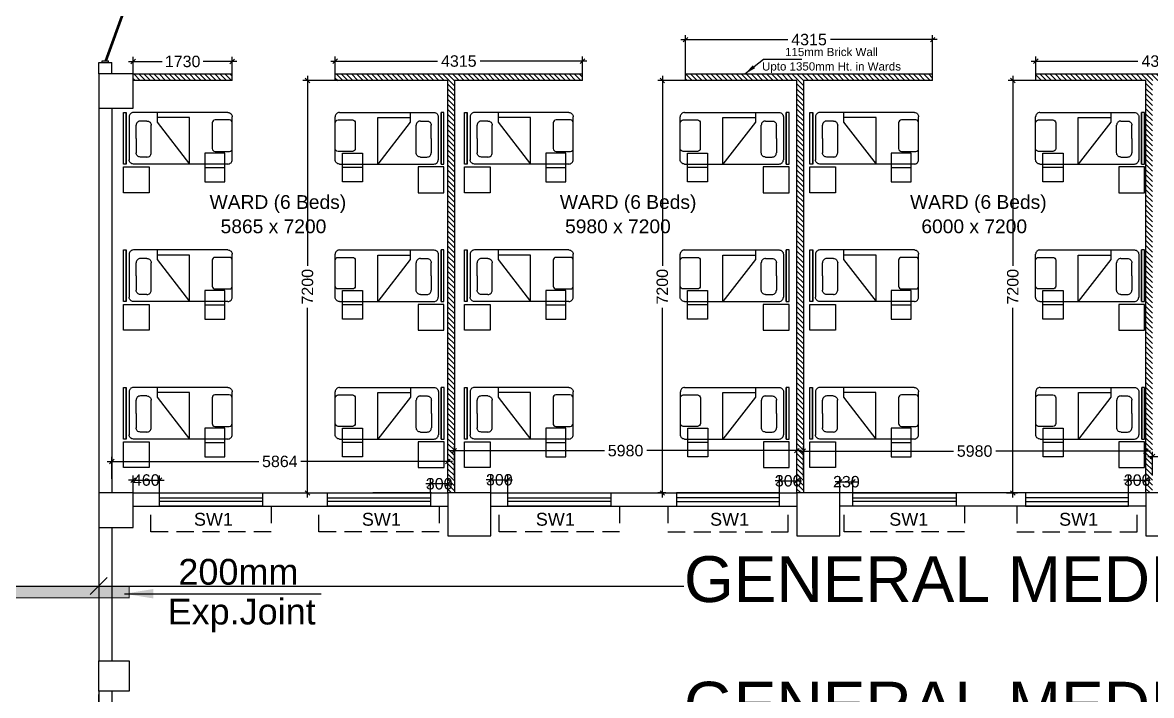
# Model space of a CAD drawing. Extents: x 7620542 to 7843793, y -6476226 to -6093835.
# Drawn here: x 7719049 to 7738759, y -6416719 to -6404973 of the extents above; entities that cross this region are included whole.
import ezdxf
from ezdxf.enums import TextEntityAlignment as Align

# ---------------------------------------------------------------- set-up
doc = ezdxf.new("R2010")
doc.units = 0
doc.header["$LTSCALE"] = 600
doc.header["$MEASUREMENT"] = 0
doc.header["$PDMODE"] = 35
doc.linetypes.add('DASHED', pattern=[0.75, 0.5, -0.25])
doc.linetypes.add('HIDDEN', pattern=[0.375, 0.25, -0.125])
doc.layers.get('0').update_dxf_attribs({"linetype": 'CONTINUOUS'})
doc.layers.get('Defpoints').update_dxf_attribs({"linetype": 'CONTINUOUS'})
for name, color, linetype in [('Beds', 33, 'CONTINUOUS'), ('chajja', 7, 'CONTINUOUS'), ('DIM-TEXT', 8, 'CONTINUOUS'), ('Exp.Joint', 104, 'CONTINUOUS'), ('Fire Door', 10, 'CONTINUOUS'), ('joinery', 7, 'CONTINUOUS'), ('LA-column', 3, 'CONTINUOUS'), ('PARTI', 21, 'CONTINUOUS'), ('Room Dim', 1, 'CONTINUOUS'), ('TEXT', 6, 'CONTINUOUS'), ('Walls', 7, 'CONTINUOUS'), ('Ward Hatch', 170, 'CONTINUOUS'), ('WIN', 151, 'CONTINUOUS'), ('Working Dim', 5, 'CONTINUOUS')]:
    doc.layers.add(name, color=color, linetype=linetype)
doc.styles.add('ari', font='arial.ttf')
doc.styles.add('ARIAL', font='arial.ttf')
doc.styles.add('ROMANS', font='romans.shx')
doc.styles.add('RT', font='romant.shx')
doc.dimstyles.new('int. dim', dxfattribs={"dimtxt": 450, "dimasz": 80, "dimexe": 80, "dimexo": 0, "dimgap": 70, "dimtad": 0, "dimdec": 0, "dimzin": 12, "dimdsep": 46, "dimtxsty": 'ari', "dimblk": 'OBLIQUE', "dimcen": 2, "dimdle": 80, "dimclrd": 256, "dimclre": 256, "dimclrt": 6, "dimadec": 0, "dimazin": 0, "dimtfac": 1, "dimtdec": 0, "dimtix": 1, "dimtmove": 2, "dimatfit": 3, "dimfxl": 1, "dimtolj": 1, "dimtzin": 0, "dimlwd": -1, "dimlwe": -1, "dimarcsym": 0})
doc.dimstyles.new('LA-Footing-dim', dxfattribs={"dimtxt": 300, "dimasz": 5, "dimexe": 25, "dimexo": 25, "dimgap": 5, "dimtad": 1, "dimdec": 0, "dimzin": 0, "dimdsep": 46, "dimtxsty": 'ROMANS', "dimblk": 'DOT', "dimcen": 0.09, "dimdle": 50, "dimclrd": 5, "dimclre": 5, "dimclrt": 6, "dimadec": 0, "dimazin": 0, "dimtfac": 1, "dimtdec": 0, "dimtix": 1, "dimtofl": 0, "dimtmove": 0, "dimatfit": 3, "dimfxl": 1, "dimtolj": 1, "dimtzin": 0, "dimarcsym": 0})
doc.dimstyles.new('TEXT', dxfattribs={"dimscale": 0, "dimtxt": 600, "dimasz": 300, "dimexe": 300, "dimexo": 30, "dimgap": 50, "dimtad": 0, "dimdec": 0, "dimzin": 0, "dimdsep": 46, "dimtxsty": 'RT', "dimblk": 'OBLIQUE', "dimcen": 0.09, "dimdle": 300, "dimclrd": 256, "dimclre": 256, "dimclrt": 170, "dimadec": 0, "dimazin": 0, "dimtfac": 1, "dimtdec": 0, "dimtofl": 0, "dimtmove": 2, "dimatfit": 3, "dimfxl": 1, "dimfrac": 2, "dimtolj": 1, "dimtzin": 0, "dimlwd": -1, "dimlwe": -1, "dimarcsym": 0})

# ---------------------------------------------------------------- blocks, each defined once
blk = doc.blocks.new('A$C15456D16')
at = {"layer": 'Fire Door'}
for p, q in [((969, -4), (56, 329)), ((969, -4), (56, 329)), ((969, -4), (56, 329)), ((979, 23), (65, 355)), ((979, 23), (65, 355)), ((979, 23), (65, 355)), ((248, 289), (238, 262)), ((248, 289), (238, 262)), ((248, 289), (238, 262)), ((791, 76), (243, 276)), ((791, 76), (243, 276)), ((791, 76), (243, 276)), ((-1000, 56), (-972, 56)), ((-1000, -56), (-1000, 56)), ((-1000, 56), (-972, 56)), ((-1000, -56), (-1000, 56)), ((-1000, 56), (-972, 56)), ((-1000, -56), (-1000, 56)), ((-979, -23), (-969, 4)), ((-979, -23), (-969, 4)), ((-979, -23), (-969, 4)), ((-972, -56), (-972, 56)), ((-972, -56), (-972, 56)), ((-972, -56), (-972, 56)), ((-969, 4), (-56, -329)), ((-969, 4), (-56, -329)), ((-969, 4), (-56, -329)), ((796, 89), (786, 63)), ((796, 89), (786, 63)), ((796, 89), (786, 63)), ((979, 23), (969, -4)), ((979, 23), (969, -4)), ((979, 23), (969, -4)), ((1000, 56), (972, 56)), ((972, -56), (972, 56)), ((1000, 56), (972, 56)), ((972, -56), (972, 56)), ((1000, 56), (972, 56)), ((972, -56), (972, 56)), ((1000, -56), (1000, 56)), ((1000, -56), (1000, 56)), ((1000, -56), (1000, 56)), ((-1000, -56), (-972, -56)), ((-1000, -56), (-972, -56)), ((-1000, -56), (-972, -56)), ((-979, -23), (-65, -355)), ((-979, -23), (-65, -355)), ((-979, -23), (-65, -355)), ((-796, -89), (-786, -63)), ((-796, -89), (-786, -63)), ((-796, -89), (-786, -63)), ((-791, -76), (-243, -276)), ((-791, -76), (-243, -276)), ((-791, -76), (-243, -276)), ((1000, -56), (972, -56)), ((1000, -56), (972, -56)), ((1000, -56), (972, -56)), ((-238, -262), (-248, -289)), ((-238, -262), (-248, -289)), ((-238, -262), (-248, -289))]:
    blk.add_line(p, q, dxfattribs=at)
at = {"layer": 'Fire Door', "extrusion": (0, 0, -1)}
for centre, major_axis, start_param, end_param in [((-1000, 0), (-1000, 0), 2.617886, 3.665084), ((-1000, 0), (-1000, 0), 2.617886, 3.665084), ((-1000, 0), (-1000, 0), 2.617886, 3.665084), ((1000, 0), (1000, 0), 2.618102, 3.665299), ((1000, 0), (1000, 0), 2.618102, 3.665299), ((1000, 0), (1000, 0), 2.618102, 3.665299)]:
    blk.add_ellipse(centre, major_axis=major_axis, ratio=1, start_param=start_param, end_param=end_param, dxfattribs=at)
blk = doc.blocks.new('A$C1D410D94')
at = {"layer": 'Beds', "color": 8, "linetype": 'Continuous', "ltscale": 5}
for p, q in [((-1254, -462), (-1254, 438)), ((-1254, 438), (-1204, 438)), ((-1204, -462), (-1204, 438)), ((-1204, 438), (-1204, 438)), ((-1204, 438), (-1204, -462)), ((-1141, 404), (-1148, 392)), ((-1132, 416), (-1141, 404)), ((-1121, 425), (-1132, 416)), ((-1108, 432), (-1121, 425)), ((-1094, 436), (-1108, 432)), ((-1079, 438), (-1094, 436)), ((571, 438), (-1079, 438)), ((-666, 438), (-666, 269)), ((571, 438), (586, 436)), ((586, 436), (600, 432)), ((600, 432), (612, 425)), ((612, 425), (624, 416)), ((624, 416), (633, 404)), ((633, 404), (640, 392)), ((-1153, 377), (-1154, 363)), ((-1154, 363), (-1154, -387)), ((-1148, 392), (-1153, 377)), ((-1031, 229), (-1032, 214)), ((-1032, -15), (-1032, 214)), ((-1027, 243), (-1031, 229)), ((-1020, 256), (-1027, 243)), ((-1010, 267), (-1020, 256)), ((-999, 277), (-1010, 267)), ((-986, 284), (-999, 277)), ((-972, 288), (-986, 284)), ((-957, 289), (-972, 288)), ((-843, 289), (-957, 289)), ((-843, 289), (-829, 288)), ((-829, 288), (-814, 284)), ((-814, 284), (-802, 277)), ((-802, 277), (-790, 267)), ((-790, 267), (-781, 256)), ((-781, 256), (-774, 243)), ((-774, 243), (-770, 229)), ((-770, 229), (-768, 214)), ((-768, -265), (-768, 214)), ((-98, 350), (-666, 350)), ((-666, 269), (-98, -462)), ((-98, -462), (-98, 350)), ((640, 392), (645, 377)), ((645, 377), (646, 363)), ((646, -387), (646, 363)), ((-1032, -15), (-1032, -265)), ((-1153, -402), (-1154, -387)), ((-1031, -280), (-1032, -265)), ((-1027, -294), (-1031, -280)), ((-1020, -307), (-1027, -294)), ((-1010, -318), (-1020, -307)), ((-999, -328), (-1010, -318)), ((-986, -335), (-999, -328)), ((-972, -339), (-986, -335)), ((-957, -340), (-972, -339)), ((-843, -340), (-957, -340)), ((-843, -340), (-829, -339)), ((-829, -339), (-814, -335)), ((-814, -335), (-802, -328)), ((-802, -328), (-790, -318)), ((-790, -318), (-781, -307)), ((-781, -307), (-774, -294)), ((-774, -294), (-770, -280)), ((-770, -280), (-768, -265)), ((645, -402), (646, -387)), ((-1204, -462), (-1254, -462)), ((-1148, -416), (-1153, -402)), ((-1141, -429), (-1148, -416)), ((-1132, -440), (-1141, -429)), ((-1121, -449), (-1132, -440)), ((-1108, -457), (-1121, -449)), ((-1094, -461), (-1108, -457)), ((-1079, -462), (-1094, -461)), ((571, -462), (-1079, -462)), ((571, -462), (586, -461)), ((586, -461), (600, -456)), ((600, -456), (612, -449)), ((612, -449), (624, -440)), ((624, -440), (633, -429)), ((633, -429), (640, -416)), ((640, -416), (645, -402))]:
    blk.add_line(p, q, dxfattribs=at)
at = {"layer": 'Beds', "color": 8, "linetype": 'HIDDEN', "ltscale": 100}
blk.add_line((168, -521), (518, -521), dxfattribs=at)
at = {"layer": 'Beds', "color": 8}
blk.add_lwpolyline([(646, -192), (646, 258, 0.414214), (596, 308), (346, 308, 0.414214), (296, 258), (296, -192, 0.414214), (346, -242), (596, -242, 0.414214)], format="xyb", close=True, dxfattribs=at)
at = {"layer": 'Beds', "color": 8, "linetype": 'HIDDEN', "ltscale": 100}
blk.add_lwpolyline([(518, -771), (518, -271), (168, -271), (168, -771)], close=True, dxfattribs=at)
at = {"layer": 'Beds', "color": 8, "linetype": 'Continuous', "ltscale": 5}
blk.add_lwpolyline([(-804, -512), (-804, -962), (-1254, -962), (-1254, -512)], close=True, dxfattribs=at)
blk = doc.blocks.new('_Oblique')
at = {"color": 0, "linetype": 'ByBlock', "lineweight": -2}
blk.add_line((-0.5, -0.5), (0.5, 0.5), dxfattribs=at)
blk = doc.blocks.new('*D259')
at = {"layer": 'Defpoints', "color": 0, "transparency": 16777216}
for p in [(7720979, -6405653), (7720979, -6405870, 11), (7722709, -6405870, 2)]:
    blk.add_point(p, dxfattribs=at)
at = {"layer": 'Working Dim', "transparency": 16777216}
for p, q in [((7720899, -6405653), (7721485, -6405653)), ((7720979, -6405870), (7720979, -6405573)), ((7722789, -6405653), (7722203, -6405653)), ((7722709, -6405870), (7722709, -6405573))]:
    blk.add_line(p, q, dxfattribs=at)
at = {"layer": 'Working Dim', "transparency": 16777216, "xscale": 80, "yscale": 80, "zscale": 80, "rotation": 180}
blk.add_blockref('_Oblique', (7720979, -6405653), dxfattribs=at)
at = {"layer": 'Working Dim', "transparency": 16777216, "xscale": 80, "yscale": 80, "zscale": 80}
blk.add_blockref('_Oblique', (7722709, -6405653), dxfattribs=at)
at = {"layer": 'Working Dim', "color": 6, "transparency": 16777216, "insert": (7721844, -6405653), "char_height": 200, "attachment_point": 5, "style": 'ari'}
blk.add_mtext('\\A1;1730', dxfattribs=at)
blk = doc.blocks.new('*D260')
at = {"layer": 'Defpoints', "color": 0, "transparency": 16777216}
for p in [(7728824, -6405646), (7724509, -6405870, 2), (7728824, -6405870, 2)]:
    blk.add_point(p, dxfattribs=at)
at = {"layer": 'Working Dim', "transparency": 16777216}
for p, q in [((7724429, -6405646), (7726293, -6405646)), ((7724509, -6405870), (7724509, -6405566)), ((7728904, -6405646), (7727040, -6405646)), ((7728824, -6405870), (7728824, -6405566))]:
    blk.add_line(p, q, dxfattribs=at)
at = {"layer": 'Working Dim', "transparency": 16777216, "xscale": 80, "yscale": 80, "zscale": 80, "rotation": 180}
blk.add_blockref('_Oblique', (7724509, -6405646), dxfattribs=at)
at = {"layer": 'Working Dim', "transparency": 16777216, "xscale": 80, "yscale": 80, "zscale": 80}
blk.add_blockref('_Oblique', (7728824, -6405646), dxfattribs=at)
at = {"layer": 'Working Dim', "color": 6, "transparency": 16777216, "insert": (7726666, -6405646), "char_height": 200, "attachment_point": 5, "style": 'ari'}
blk.add_mtext('\\A1;4315', dxfattribs=at)
blk = doc.blocks.new('*D261')
at = {"layer": 'Defpoints', "color": 0, "transparency": 16777216}
for p in [(7734939, -6405271), (7730624, -6405870, 2), (7734939, -6405870, 2)]:
    blk.add_point(p, dxfattribs=at)
at = {"layer": 'Working Dim', "transparency": 16777216}
for p, q in [((7730624, -6405870), (7730624, -6405191)), ((7734939, -6405870), (7734939, -6405191)), ((7730544, -6405271), (7732408, -6405271)), ((7735019, -6405271), (7733155, -6405271))]:
    blk.add_line(p, q, dxfattribs=at)
at = {"layer": 'Working Dim', "transparency": 16777216, "xscale": 80, "yscale": 80, "zscale": 80, "rotation": 180}
blk.add_blockref('_Oblique', (7730624, -6405271), dxfattribs=at)
at = {"layer": 'Working Dim', "transparency": 16777216, "xscale": 80, "yscale": 80, "zscale": 80}
blk.add_blockref('_Oblique', (7734939, -6405271), dxfattribs=at)
at = {"layer": 'Working Dim', "color": 6, "transparency": 16777216, "insert": (7732781, -6405271), "char_height": 200, "attachment_point": 5, "style": 'ari'}
blk.add_mtext('\\A1;4315', dxfattribs=at)
blk = doc.blocks.new('*D262')
at = {"layer": 'Defpoints', "color": 0, "transparency": 16777216}
for p in [(7741054, -6405647), (7736739, -6405870, 2), (7741054, -6405870, 2)]:
    blk.add_point(p, dxfattribs=at)
at = {"layer": 'Working Dim', "transparency": 16777216}
for p, q in [((7736659, -6405647), (7738523, -6405647)), ((7736739, -6405870), (7736739, -6405567)), ((7741134, -6405647), (7739270, -6405647)), ((7741054, -6405870), (7741054, -6405567))]:
    blk.add_line(p, q, dxfattribs=at)
at = {"layer": 'Working Dim', "transparency": 16777216, "xscale": 80, "yscale": 80, "zscale": 80, "rotation": 180}
blk.add_blockref('_Oblique', (7736739, -6405647), dxfattribs=at)
at = {"layer": 'Working Dim', "transparency": 16777216, "xscale": 80, "yscale": 80, "zscale": 80}
blk.add_blockref('_Oblique', (7741054, -6405647), dxfattribs=at)
at = {"layer": 'Working Dim', "color": 6, "transparency": 16777216, "insert": (7738896, -6405647), "char_height": 200, "attachment_point": 5, "style": 'ari'}
blk.add_mtext('\\A1;4315', dxfattribs=at)
blk = doc.blocks.new('*D394')
at = {"layer": 'Defpoints', "color": 0, "transparency": 16777216}
for p in [(7726473, -6412635), (7720609, -6412937, 3), (7726473, -6412937, 5)]:
    blk.add_point(p, dxfattribs=at)
at = {"layer": 'Working Dim', "transparency": 16777216}
for p, q in [((7720529, -6412635), (7723173, -6412635)), ((7720609, -6412937), (7720609, -6412555)), ((7726553, -6412635), (7723909, -6412635)), ((7726473, -6412937), (7726473, -6412555))]:
    blk.add_line(p, q, dxfattribs=at)
at = {"layer": 'Working Dim', "transparency": 16777216, "xscale": 80, "yscale": 80, "zscale": 80, "rotation": 180}
blk.add_blockref('_Oblique', (7720609, -6412635), dxfattribs=at)
at = {"layer": 'Working Dim', "transparency": 16777216, "xscale": 80, "yscale": 80, "zscale": 80}
blk.add_blockref('_Oblique', (7726473, -6412635), dxfattribs=at)
at = {"layer": 'Working Dim', "color": 6, "transparency": 16777216, "insert": (7723541, -6412635), "char_height": 200, "attachment_point": 5, "style": 'ari'}
blk.add_mtext('\\A1;5864', dxfattribs=at)
blk = doc.blocks.new('*D395')
at = {"layer": 'Defpoints', "color": 0, "transparency": 16777216}
for p in [(7724024, -6405985), (7724509, -6405985, 2), (7723895, -6413185, 2)]:
    blk.add_point(p, dxfattribs=at)
at = {"layer": 'Working Dim', "transparency": 16777216}
for p, q in [((7724509, -6405985), (7723944, -6405985)), ((7724024, -6405905), (7724024, -6409217)), ((7724024, -6413265), (7724024, -6409952)), ((7723895, -6413185), (7724104, -6413185))]:
    blk.add_line(p, q, dxfattribs=at)
at = {"layer": 'Working Dim', "transparency": 16777216, "xscale": 80, "yscale": 80, "zscale": 80}
for p, rotation in [((7724024, -6405985), 90), ((7724024, -6413185), 270)]:
    blk.add_blockref('_Oblique', p, dxfattribs=dict(at, rotation=rotation))
at = {"layer": 'Working Dim', "color": 6, "transparency": 16777216, "insert": (7724024, -6409585), "char_height": 200, "attachment_point": 5, "rotation": 90, "style": 'ari'}
blk.add_mtext('\\A1;7200', dxfattribs=at)
blk = doc.blocks.new('*D396')
at = {"layer": 'Defpoints', "color": 0, "transparency": 16777216}
for p in [(7732568, -6412446), (7726588, -6412924, 5), (7732568, -6412924, 5)]:
    blk.add_point(p, dxfattribs=at)
at = {"layer": 'Working Dim', "transparency": 16777216}
for p, q in [((7726508, -6412446), (7729210, -6412446)), ((7726588, -6412924), (7726588, -6412366)), ((7732648, -6412446), (7729946, -6412446)), ((7732568, -6412924), (7732568, -6412366))]:
    blk.add_line(p, q, dxfattribs=at)
at = {"layer": 'Working Dim', "transparency": 16777216, "xscale": 80, "yscale": 80, "zscale": 80, "rotation": 180}
blk.add_blockref('_Oblique', (7726588, -6412446), dxfattribs=at)
at = {"layer": 'Working Dim', "transparency": 16777216, "xscale": 80, "yscale": 80, "zscale": 80}
blk.add_blockref('_Oblique', (7732568, -6412446), dxfattribs=at)
at = {"layer": 'Working Dim', "color": 6, "transparency": 16777216, "insert": (7729578, -6412446), "char_height": 200, "attachment_point": 5, "style": 'ari'}
blk.add_mtext('\\A1;5980', dxfattribs=at)
blk = doc.blocks.new('*D397')
at = {"layer": 'Defpoints', "color": 0, "transparency": 16777216}
for p in [(7730220, -6405985), (7730624, -6405985, 2), (7730282, -6413185, 5)]:
    blk.add_point(p, dxfattribs=at)
at = {"layer": 'Working Dim', "transparency": 16777216}
for p, q in [((7730624, -6405985), (7730140, -6405985)), ((7730220, -6405905), (7730220, -6409217)), ((7730220, -6413265), (7730220, -6409952)), ((7730282, -6413185), (7730140, -6413185))]:
    blk.add_line(p, q, dxfattribs=at)
at = {"layer": 'Working Dim', "transparency": 16777216, "xscale": 80, "yscale": 80, "zscale": 80}
for p, rotation in [((7730220, -6405985), 90), ((7730220, -6413185), 270)]:
    blk.add_blockref('_Oblique', p, dxfattribs=dict(at, rotation=rotation))
at = {"layer": 'Working Dim', "color": 6, "transparency": 16777216, "insert": (7730220, -6409585), "char_height": 200, "attachment_point": 5, "rotation": 90, "style": 'ari'}
blk.add_mtext('\\A1;7200', dxfattribs=at)
blk = doc.blocks.new('*D398')
at = {"layer": 'Defpoints', "color": 0, "transparency": 16777216}
for p in [(7738662, -6412454), (7732682, -6412909, 5), (7738662, -6412909, 3)]:
    blk.add_point(p, dxfattribs=at)
at = {"layer": 'Working Dim', "transparency": 16777216}
for p, q in [((7732602, -6412454), (7735304, -6412454)), ((7732682, -6412909), (7732682, -6412374)), ((7738742, -6412454), (7736040, -6412454)), ((7738662, -6412909), (7738662, -6412374))]:
    blk.add_line(p, q, dxfattribs=at)
at = {"layer": 'Working Dim', "transparency": 16777216, "xscale": 80, "yscale": 80, "zscale": 80, "rotation": 180}
blk.add_blockref('_Oblique', (7732682, -6412454), dxfattribs=at)
at = {"layer": 'Working Dim', "transparency": 16777216, "xscale": 80, "yscale": 80, "zscale": 80}
blk.add_blockref('_Oblique', (7738662, -6412454), dxfattribs=at)
at = {"layer": 'Working Dim', "color": 6, "transparency": 16777216, "insert": (7735672, -6412454), "char_height": 200, "attachment_point": 5, "style": 'ari'}
blk.add_mtext('\\A1;5980', dxfattribs=at)
blk = doc.blocks.new('*D399')
at = {"layer": 'Defpoints', "color": 0, "transparency": 16777216}
for p in [(7736339, -6405985), (7736739, -6405985, 2), (7736229, -6413185, 4)]:
    blk.add_point(p, dxfattribs=at)
at = {"layer": 'Working Dim', "transparency": 16777216}
for p, q in [((7736739, -6405985), (7736259, -6405985)), ((7736339, -6405905), (7736339, -6409217)), ((7736339, -6413265), (7736339, -6409952)), ((7736229, -6413185), (7736419, -6413185))]:
    blk.add_line(p, q, dxfattribs=at)
at = {"layer": 'Working Dim', "transparency": 16777216, "xscale": 80, "yscale": 80, "zscale": 80}
for p, rotation in [((7736339, -6405985), 90), ((7736339, -6413185), 270)]:
    blk.add_blockref('_Oblique', p, dxfattribs=dict(at, rotation=rotation))
at = {"layer": 'Working Dim', "color": 6, "transparency": 16777216, "insert": (7736339, -6409585), "char_height": 200, "attachment_point": 5, "rotation": 90, "style": 'ari'}
blk.add_mtext('\\A1;7200', dxfattribs=at)
blk = doc.blocks.new('*D400')
at = {"layer": 'Defpoints', "color": 0, "transparency": 16777216}
for p in [(7745305, -6412549), (7738776, -6412880, 3), (7745305, -6412880, 5)]:
    blk.add_point(p, dxfattribs=at)
at = {"layer": 'Working Dim', "transparency": 16777216}
for p, q in [((7738696, -6412549), (7741672, -6412549)), ((7738776, -6412880), (7738776, -6412469)), ((7745385, -6412549), (7742410, -6412549)), ((7745305, -6412880), (7745305, -6412469))]:
    blk.add_line(p, q, dxfattribs=at)
at = {"layer": 'Working Dim', "transparency": 16777216, "xscale": 80, "yscale": 80, "zscale": 80, "rotation": 180}
blk.add_blockref('_Oblique', (7738776, -6412549), dxfattribs=at)
at = {"layer": 'Working Dim', "transparency": 16777216, "xscale": 80, "yscale": 80, "zscale": 80}
blk.add_blockref('_Oblique', (7745305, -6412549), dxfattribs=at)
at = {"layer": 'Working Dim', "color": 6, "transparency": 16777216, "insert": (7742041, -6412549), "char_height": 200, "attachment_point": 5, "style": 'ari'}
blk.add_mtext('\\A1;6530', dxfattribs=at)
blk = doc.blocks.new('*D837')
at = {"layer": 'Defpoints', "color": 0, "linetype": 'Continuous', "transparency": 16777216}
for p in [(7720379, -6413865, 0), (7761439, -6413785, -22), (7720379, -6414809)]:
    blk.add_point(p, dxfattribs=at)
at = {"layer": 'DIM-TEXT', "transparency": 16777216}
for p, q in [((7720379, -6413865), (7720379, -6415109)), ((7761439, -6413785), (7761439, -6415109)), ((7720079, -6414809), (7730596, -6414809)), ((7761739, -6414809), (7751222, -6414809))]:
    blk.add_line(p, q, dxfattribs=at)
at = {"layer": 'DIM-TEXT', "linetype": 'Continuous', "transparency": 16777216, "xscale": 300, "yscale": 300, "zscale": 300, "rotation": 180}
blk.add_blockref('_Oblique', (7720379, -6414809), dxfattribs=at)
at = {"layer": 'DIM-TEXT', "linetype": 'Continuous', "transparency": 16777216, "xscale": 300, "yscale": 300, "zscale": 300}
blk.add_blockref('_Oblique', (7761439, -6414809), dxfattribs=at)
at = {"layer": 'DIM-TEXT', "color": 170, "linetype": 'Continuous', "transparency": 16777216, "insert": (7740909, -6414809), "char_height": 750, "attachment_point": 5, "style": 'ari'}
blk.add_mtext('\\A1;{\\H1.067x;GENERAL MEDICINE (MALE - 30 Beds )}', dxfattribs=at)
blk = doc.blocks.new('_Dot')
at = {"layer": 'WIN', "color": 0, "linetype": 'ByBlock', "lineweight": -2}
blk.add_line((-0.5, 0), (-1, 0), dxfattribs=at)
at = {"layer": 'WIN', "color": 0, "linetype": 'ByBlock', "const_width": 0.5}
blk.add_lwpolyline([(-0.25, 0, 1), (0.25, 0, 1)], format="xyb", close=True, dxfattribs=at)
blk = doc.blocks.new('*D1548')
at = {"layer": 'Defpoints', "color": 0, "transparency": 16777216}
for p in [(7721439, -6412960), (7720979, -6413185), (7721439, -6413185)]:
    blk.add_point(p, dxfattribs=at)
at = {"layer": 'Working Dim', "transparency": 16777216}
for p, q in [((7720979, -6413185), (7720979, -6412880)), ((7721439, -6413185), (7721439, -6412880)), ((7720979, -6412960), (7720899, -6412960)), ((7720979, -6412960), (7721439, -6412960)), ((7721439, -6412960), (7721519, -6412960))]:
    blk.add_line(p, q, dxfattribs=at)
at = {"layer": 'Working Dim', "transparency": 16777216, "xscale": 80, "yscale": 80, "zscale": 80}
blk.add_blockref('_Oblique', (7720979, -6412960), dxfattribs=at)
at = {"layer": 'Working Dim', "transparency": 16777216, "xscale": 80, "yscale": 80, "zscale": 80, "rotation": 180}
blk.add_blockref('_Oblique', (7721439, -6412960), dxfattribs=at)
at = {"layer": 'Working Dim', "color": 6, "transparency": 16777216, "insert": (7721209, -6412960), "char_height": 200, "attachment_point": 5, "style": 'ari'}
blk.add_mtext('\\A1;460', dxfattribs=at)
blk = doc.blocks.new('*D1549')
at = {"layer": 'Defpoints', "color": 0, "transparency": 16777216}
for p in [(7726173, -6413025), (7726173, -6413185), (7726473, -6413185)]:
    blk.add_point(p, dxfattribs=at)
at = {"layer": 'Working Dim', "transparency": 16777216}
for p, q in [((7726173, -6413185), (7726173, -6412945)), ((7726473, -6413185), (7726473, -6412945)), ((7726173, -6413025), (7726093, -6413025)), ((7726473, -6413025), (7726173, -6413025)), ((7726473, -6413025), (7726553, -6413025))]:
    blk.add_line(p, q, dxfattribs=at)
at = {"layer": 'Working Dim', "transparency": 16777216, "xscale": 80, "yscale": 80, "zscale": 80}
blk.add_blockref('_Oblique', (7726173, -6413025), dxfattribs=at)
at = {"layer": 'Working Dim', "transparency": 16777216, "xscale": 80, "yscale": 80, "zscale": 80, "rotation": 180}
blk.add_blockref('_Oblique', (7726473, -6413025), dxfattribs=at)
at = {"layer": 'Working Dim', "color": 6, "transparency": 16777216, "insert": (7726323, -6413025), "char_height": 200, "attachment_point": 5, "style": 'ari'}
blk.add_mtext('\\A1;300', dxfattribs=at)
blk = doc.blocks.new('*D1550')
at = {"layer": 'Defpoints', "color": 0, "transparency": 16777216}
for p in [(7727523, -6412955), (7727223, -6413185), (7727523, -6413185)]:
    blk.add_point(p, dxfattribs=at)
at = {"layer": 'Working Dim', "transparency": 16777216}
for p, q in [((7727223, -6413185), (7727223, -6412875)), ((7727523, -6413185), (7727523, -6412875)), ((7727223, -6412955), (7727143, -6412955)), ((7727223, -6412955), (7727523, -6412955)), ((7727523, -6412955), (7727603, -6412955))]:
    blk.add_line(p, q, dxfattribs=at)
at = {"layer": 'Working Dim', "transparency": 16777216, "xscale": 80, "yscale": 80, "zscale": 80}
blk.add_blockref('_Oblique', (7727223, -6412955), dxfattribs=at)
at = {"layer": 'Working Dim', "transparency": 16777216, "xscale": 80, "yscale": 80, "zscale": 80, "rotation": 180}
blk.add_blockref('_Oblique', (7727523, -6412955), dxfattribs=at)
at = {"layer": 'Working Dim', "color": 6, "transparency": 16777216, "insert": (7727373, -6412955), "char_height": 200, "attachment_point": 5, "style": 'ari'}
blk.add_mtext('\\A1;300', dxfattribs=at)
blk = doc.blocks.new('*D1551')
at = {"layer": 'Defpoints', "color": 0, "transparency": 16777216}
for p in [(7732567, -6412973), (7732267, -6413185), (7732567, -6413185)]:
    blk.add_point(p, dxfattribs=at)
at = {"layer": 'Working Dim', "transparency": 16777216}
for p, q in [((7732267, -6413185), (7732267, -6412893)), ((7732567, -6413185), (7732567, -6412893)), ((7732267, -6412973), (7732187, -6412973)), ((7732267, -6412973), (7732567, -6412973)), ((7732567, -6412973), (7732647, -6412973))]:
    blk.add_line(p, q, dxfattribs=at)
at = {"layer": 'Working Dim', "transparency": 16777216, "xscale": 80, "yscale": 80, "zscale": 80}
blk.add_blockref('_Oblique', (7732267, -6412973), dxfattribs=at)
at = {"layer": 'Working Dim', "transparency": 16777216, "xscale": 80, "yscale": 80, "zscale": 80, "rotation": 180}
blk.add_blockref('_Oblique', (7732567, -6412973), dxfattribs=at)
at = {"layer": 'Working Dim', "color": 6, "transparency": 16777216, "insert": (7732417, -6412973), "char_height": 200, "attachment_point": 5, "style": 'ari'}
blk.add_mtext('\\A1;300', dxfattribs=at)
blk = doc.blocks.new('*D1552')
at = {"layer": 'Defpoints', "color": 0, "transparency": 16777216}
for p in [(7733547, -6412989), (7733317, -6413185), (7733547, -6413185)]:
    blk.add_point(p, dxfattribs=at)
at = {"layer": 'Working Dim', "transparency": 16777216}
for p, q in [((7733317, -6413185), (7733317, -6412909)), ((7733547, -6413185), (7733547, -6412909)), ((7733317, -6412989), (7733237, -6412989)), ((7733317, -6412989), (7733547, -6412989)), ((7733547, -6412989), (7733627, -6412989))]:
    blk.add_line(p, q, dxfattribs=at)
at = {"layer": 'Working Dim', "transparency": 16777216, "xscale": 80, "yscale": 80, "zscale": 80}
blk.add_blockref('_Oblique', (7733317, -6412989), dxfattribs=at)
at = {"layer": 'Working Dim', "transparency": 16777216, "xscale": 80, "yscale": 80, "zscale": 80, "rotation": 180}
blk.add_blockref('_Oblique', (7733547, -6412989), dxfattribs=at)
at = {"layer": 'Working Dim', "color": 6, "transparency": 16777216, "insert": (7733432, -6412989), "char_height": 200, "attachment_point": 5, "style": 'ari'}
blk.add_mtext('\\A1;230', dxfattribs=at)
blk = doc.blocks.new('*D1553')
at = {"layer": 'Defpoints', "color": 0, "transparency": 16777216}
for p in [(7738660, -6412961), (7738360, -6413185), (7738660, -6413185, 3)]:
    blk.add_point(p, dxfattribs=at)
at = {"layer": 'Working Dim', "transparency": 16777216}
for p, q in [((7738360, -6413185), (7738360, -6412881)), ((7738660, -6413185), (7738660, -6412881)), ((7738360, -6412961), (7738280, -6412961)), ((7738360, -6412961), (7738660, -6412961)), ((7738660, -6412961), (7738740, -6412961))]:
    blk.add_line(p, q, dxfattribs=at)
at = {"layer": 'Working Dim', "transparency": 16777216, "xscale": 80, "yscale": 80, "zscale": 80}
blk.add_blockref('_Oblique', (7738360, -6412961), dxfattribs=at)
at = {"layer": 'Working Dim', "transparency": 16777216, "xscale": 80, "yscale": 80, "zscale": 80, "rotation": 180}
blk.add_blockref('_Oblique', (7738660, -6412961), dxfattribs=at)
at = {"layer": 'Working Dim', "color": 6, "transparency": 16777216, "insert": (7738510, -6412961), "char_height": 200, "attachment_point": 5, "style": 'ari'}
blk.add_mtext('\\A1;300', dxfattribs=at)
blk = doc.blocks.new('*D2108')
at = {"layer": 'Defpoints', "color": 0, "linetype": 'Continuous', "transparency": 16777216}
for p in [(7720379, -6417001), (7720379, -6419314, 0), (7761439, -6419393, -22)]:
    blk.add_point(p, dxfattribs=at)
at = {"layer": 'DIM-TEXT', "transparency": 16777216}
for p, q in [((7720379, -6419314), (7720379, -6416701)), ((7761439, -6419393), (7761439, -6416701)), ((7720079, -6417001), (7730596, -6417001)), ((7761739, -6417001), (7751222, -6417001))]:
    blk.add_line(p, q, dxfattribs=at)
at = {"layer": 'DIM-TEXT', "linetype": 'Continuous', "transparency": 16777216, "xscale": 300, "yscale": 300, "zscale": 300, "rotation": 180}
blk.add_blockref('_Oblique', (7720379, -6417001), dxfattribs=at)
at = {"layer": 'DIM-TEXT', "linetype": 'Continuous', "transparency": 16777216, "xscale": 300, "yscale": 300, "zscale": 300}
blk.add_blockref('_Oblique', (7761439, -6417001), dxfattribs=at)
at = {"layer": 'DIM-TEXT', "color": 170, "linetype": 'Continuous', "transparency": 16777216, "insert": (7740909, -6417001), "char_height": 750, "attachment_point": 5, "style": 'ari'}
blk.add_mtext('\\A1;{\\H1.067x;GENERAL MEDICINE (MALE - 30 Beds )}', dxfattribs=at)

msp = doc.modelspace()

# ---------------------------------------------------------------- hatches: boundary and pattern name
at = {"layer": 'Exp.Joint', "linetype": 'HIDDEN'}
msp.add_hatch(color=256, dxfattribs=at).paths.add_polyline_path([(7716549.14, -6414814.292), (7720910.342, -6414814.292), (7720910.342, -6415014.292), (7716549.14, -6415014.292)])
msp.add_hatch(color=256, dxfattribs=at).paths.add_polyline_path([(7716549.14, -6414814.292), (7720910.342, -6414814.292), (7720910.342, -6415014.292), (7716549.14, -6415014.292)])
at = {"layer": 'Ward Hatch'}
h = msp.add_hatch(dxfattribs=at)
h.set_pattern_fill('ANSI31', color=256, scale=500, style=0)
h.set_pattern_definition([(315, (832124.71, -12750950.19), (-44.19417382, -44.19417382), [])])
h.paths.add_polyline_path([(7734938.876, -6405984.722), (7732681.968, -6405984.722), (7732681.968, -6413184.735), (7732566.968, -6413184.735), (7732566.968, -6405984.722), (7730623.876, -6405984.722), (7730623.876, -6405869.722), (7734938.876, -6405869.722)])
h.paths.add_polyline_path([(7722708.876, -6405984.722), (7720978.968, -6405984.722), (7720978.968, -6405869.722), (7722708.876, -6405869.722)])
h.paths.add_polyline_path([(7728823.876, -6405984.722), (7726587.968, -6405984.722), (7726587.968, -6413184.738), (7726472.968, -6413184.738), (7726472.968, -6405984.722), (7724508.876, -6405984.722), (7724508.876, -6405869.722), (7728823.876, -6405869.722)])
h.paths.add_polyline_path([(7747168.876, -6405984.722), (7745421.469, -6405984.722), (7745421.469, -6413184.738), (7745306.469, -6413184.738), (7745306.469, -6405984.722), (7742853.876, -6405984.722), (7742853.876, -6405869.722), (7747168.876, -6405869.722)])
h.paths.add_polyline_path([(7741053.876, -6405984.722), (7738774.969, -6405984.722), (7738774.969, -6413184.738), (7738659.969, -6413184.738), (7738659.969, -6405984.722), (7736738.876, -6405984.722), (7736738.876, -6405869.722), (7741053.876, -6405869.722)])
h.paths.add_polyline_path([(7750548.969, -6405984.722), (7748968.876, -6405984.722), (7748968.876, -6405869.722), (7750548.969, -6405869.722)])

# ---------------------------------------------------------------- linework, layer by layer
at = {"layer": 'chajja', "color": 7, "linetype": 'DASHED', "elevation": -14.83}
for points in [[(7723389.436, -6413414.724), (7723389.436, -6413864.726), (7721289.436, -6413864.725), (7721289.436, -6413414.723)], [(7726322.579, -6413414.724), (7726322.579, -6413864.726), (7724222.579, -6413864.725), (7724222.579, -6413414.723)], [(7729472.968, -6413414.686), (7729472.968, -6413864.686), (7727372.968, -6413864.686), (7727372.968, -6413414.686)], [(7730316.968, -6413414.686), (7730316.968, -6413864.686), (7732416.968, -6413864.686), (7732416.968, -6413414.686)], [(7735496.968, -6413414.684), (7735496.968, -6413864.684), (7733396.968, -6413864.683), (7733396.968, -6413414.683)], [(7736409.65, -6413414.809), (7736409.65, -6413864.809), (7738509.65, -6413864.808), (7738509.65, -6413414.808)]]:
    msp.add_lwpolyline(points, dxfattribs=at)
at = {"layer": 'Exp.Joint', "linetype": 'HIDDEN', "const_width": 20, "elevation": -10.555}
msp.add_lwpolyline([(7716549.14, -6414814.292), (7720910.342, -6414814.292), (7720910.342, -6415014.292), (7716549.14, -6415014.292)], close=True, dxfattribs=at)
msp.add_lwpolyline([(7716549.14, -6414814.292), (7720910.342, -6414814.292), (7720910.342, -6415014.292), (7716549.14, -6415014.292)], close=True, dxfattribs=at)
at = {"layer": 'LA-column', "color": 2, "elevation": -11.41}
for points in [[(7720978.968, -6406469.793), (7720978.968, -6405869.793), (7720378.968, -6405869.793), (7720378.968, -6406469.793)], [(7720979.057, -6413784.832), (7720979.057, -6413184.832), (7720379.057, -6413184.832), (7720379.057, -6413784.832)], [(7726472.968, -6413184.829), (7726472.968, -6413934.829), (7727222.968, -6413934.829), (7727222.968, -6413184.829)], [(7732566.968, -6413184.829), (7732566.968, -6413934.829), (7733316.968, -6413934.829), (7733316.968, -6413184.829)], [(7738659.969, -6413184.832), (7738659.969, -6413934.832), (7739409.969, -6413934.832), (7739409.969, -6413184.832)]]:
    msp.add_lwpolyline(points, close=True, dxfattribs=at)
at = {"layer": 'LA-column', "color": 2, "elevation": -4.568, "flags": 128}
msp.add_lwpolyline([(7720378.968, -6416113.752), (7720908.968, -6416113.752), (7720908.968, -6416643.752), (7720378.968, -6416643.752)], close=True, dxfattribs=at)
at = {"layer": 'PARTI', "color": 7, "linetype": 'Continuous'}
for p, q in [((7720978.968, -6405869.722, -14.83), (7722708.967, -6405869.722, -14.83)), ((7722708.967, -6405984.722, -14.83), (7720978.968, -6405984.722, -14.83)), ((7722708.967, -6405984.722, -14.83), (7722708.967, -6405869.722, -14.83)), ((7724508.967, -6405869.722, -14.83), (7728823.967, -6405869.722, -14.83)), ((7724508.967, -6405984.722, -14.83), (7724508.967, -6405869.722, -14.83)), ((7726472.968, -6405984.722, -14.83), (7724508.967, -6405984.722, -14.83)), ((7726472.968, -6413184.722, -14.83), (7726472.968, -6405984.722, -14.83)), ((7726587.968, -6405984.722, -14.83), (7726587.968, -6413184.722, -14.83)), ((7728823.967, -6405984.722, -14.83), (7726587.968, -6405984.722, -14.83)), ((7728823.967, -6405984.722, -14.83), (7728823.967, -6405869.722, -14.83)), ((7730623.967, -6405869.722, -14.83), (7734938.967, -6405869.722, -14.83)), ((7730623.967, -6405984.722, -14.83), (7730623.967, -6405869.722, -14.83)), ((7732566.968, -6405984.722, -14.83), (7730623.967, -6405984.722, -14.83)), ((7732566.968, -6413184.722, -14.83), (7732566.968, -6405984.722, -14.83)), ((7732681.968, -6405984.722, -14.83), (7732681.968, -6413184.722, -14.83)), ((7734938.967, -6405984.722, -14.83), (7732681.968, -6405984.722, -14.83)), ((7734938.967, -6405984.722, -14.83), (7734938.967, -6405869.722, -14.83)), ((7736738.967, -6405869.722, -14.83), (7741053.967, -6405869.722, -14.83)), ((7736738.967, -6405984.722, -14.83), (7736738.967, -6405869.722, -14.83)), ((7738660.968, -6405984.722, -14.83), (7736738.967, -6405984.722, -14.83)), ((7738660.968, -6413184.722, -14.83), (7738660.968, -6405984.722, -14.83))]:
    msp.add_line(p, q, dxfattribs=at)
at = {"layer": 'Walls', "linetype": 'Continuous'}
for p, q in [((7720378.969, -6405669.575, -14.83), (7720608.969, -6405669.575, -14.83)), ((7720378.969, -6405869.575, -14.83), (7720378.969, -6405669.575, -14.83)), ((7720608.969, -6405869.575, -14.83), (7720608.969, -6405669.575, -14.83)), ((7720608.966, -6406469.949, -14.83), (7720608.966, -6410211.99, -14.83)), ((7726190.987, -6413184.724, -14.83), (7725166.056, -6413184.754, -14.83)), ((7720379.057, -6413784.875, -14.83), (7720379.056, -6416113.886, -14.83)), ((7720609.057, -6413784.875, -14.83), (7720609.056, -6416113.886, -14.83)), ((7720379.056, -6416643.886, -14.83), (7720379.055, -6419043.791, -14.83)), ((7720609.056, -6416643.886, -14.83), (7720609.055, -6419043.791, -14.83))]:
    msp.add_line(p, q, dxfattribs=at)
at = {"layer": 'Walls'}
for p, q in [((7720378.966, -6406469.949, -14.83), (7720378.966, -6413114.724, -14.83)), ((7720379.056, -6406469.949, -14.83), (7720379.056, -6413184.875, -14.83)), ((7720608.966, -6406469.949, -14.83), (7720608.966, -6413184.875, -14.83)), ((7720609.054, -6406469.949, -14.83), (7720609.054, -6413184.875, -14.83)), ((7720979.056, -6413184.724, -14.83), (7725051.056, -6413184.754, -14.83)), ((7725166.056, -6413184.754, -14.83), (7726472.968, -6413184.724, -14.83)), ((7727222.968, -6413184.732, -14.83), (7732566.968, -6413184.732, -14.83)), ((7738660.968, -6413184.836, -14.83), (7733316.968, -6413184.718, -14.83)), ((7720979.056, -6413414.724, -14.83), (7726472.968, -6413414.724, -14.83)), ((7727222.968, -6413414.732, -14.83), (7732566.968, -6413414.732, -14.83)), ((7738664.65, -6413414.836, -14.83), (7733316.968, -6413414.718, -14.83))]:
    msp.add_line(p, q, dxfattribs=at)
at = {"layer": 'WIN', "linetype": 'Continuous', "elevation": -14.83}
for points in [[(7723239.436, -6413414.724), (7721439.436, -6413414.724), (7721439.436, -6413184.724), (7723239.436, -6413184.724)], [(7723239.436, -6413331.94), (7721439.436, -6413331.94), (7721439.436, -6413267.507), (7723239.436, -6413267.507)], [(7726172.579, -6413414.724), (7724372.579, -6413414.724), (7724372.579, -6413184.724), (7726172.579, -6413184.724)], [(7726172.579, -6413331.94), (7724372.579, -6413331.94), (7724372.579, -6413267.507), (7726172.579, -6413267.507)], [(7729322.968, -6413414.686), (7727522.968, -6413414.686), (7727522.968, -6413184.685), (7729322.968, -6413184.685)], [(7729322.968, -6413331.902), (7727522.968, -6413331.902), (7727522.968, -6413267.469), (7729322.968, -6413267.469)], [(7730466.968, -6413414.686), (7732266.968, -6413414.686), (7732266.968, -6413184.685), (7730466.968, -6413184.685)], [(7730466.968, -6413331.902), (7732266.968, -6413331.902), (7732266.968, -6413267.469), (7730466.968, -6413267.469)], [(7735346.968, -6413414.683), (7733546.968, -6413414.683), (7733546.968, -6413184.683), (7735346.968, -6413184.683)], [(7735346.968, -6413331.899), (7733546.968, -6413331.899), (7733546.968, -6413267.466), (7735346.968, -6413267.466)], [(7736559.65, -6413414.808), (7738359.65, -6413414.808), (7738359.65, -6413184.808), (7736559.65, -6413184.808)], [(7736559.65, -6413332.024), (7738359.65, -6413332.024), (7738359.65, -6413267.591), (7736559.65, -6413267.591)]]:
    msp.add_lwpolyline(points, close=True, dxfattribs=at)

# ---------------------------------------------------------------- block references
at = {"layer": 'Beds'}
for p in [(7722064.605, -6406980.893, -14.83), (7728018.195, -6406980.893, -14.83), (7734048.92, -6406980.893, -14.83), (7722064.618, -6409380.893, -14.83), (7728018.209, -6409380.893, -14.83), (7734048.933, -6409380.893, -14.83), (7722062.895, -6411780.893, -14.83), (7728016.486, -6411780.893, -14.83), (7734047.21, -6411780.893, -14.83)]:
    msp.add_blockref('A$C1D410D94', p, dxfattribs=at)
at = {"layer": 'Beds', "xscale": -1}
for p in [(7725153.338, -6406980.893, -14.83), (7731178.632, -6406980.893, -14.83), (7737383.338, -6406980.893, -14.83), (7725153.324, -6409380.893, -14.83), (7731178.619, -6409380.893, -14.83), (7737383.324, -6409380.893, -14.83), (7725155.047, -6411780.893, -14.83), (7731180.342, -6411780.893, -14.83), (7737385.047, -6411780.893, -14.83)]:
    msp.add_blockref('A$C1D410D94', p, dxfattribs=at)
at = {"layer": 'Fire Door', "color": 3, "lineweight": 0, "rotation": 270}
msp.add_blockref('A$C15456D16', (7720493.969, -6404669.704, -14.83), dxfattribs=at)

# ---------------------------------------------------------------- texts
at = {"layer": 'Exp.Joint', "color": 7, "style": 'ARIAL'}
for s, p in [('200mm', (7722817.328, -6414786.038, 4.14)), ('Exp.Joint', (7722874.614, -6415480.717, 4.14))]:
    msp.add_text(s, height=450, dxfattribs=at).set_placement(p, align=Align.CENTER)
at = {"layer": 'joinery', "style": 'ari'}
for p in [(7722382.212, -6413756.501, -14.83), (7725314.546, -6413756.501, -14.83), (7728350.952, -6413756.501, -14.83), (7731393.483, -6413756.501, -14.83), (7734522.985, -6413756.501, -14.83), (7737487.634, -6413756.501, -14.83)]:
    msp.add_text('SW1', height=225, dxfattribs=at).set_placement(p, align=Align.CENTER)
at = {"layer": 'Room Dim', "style": 'ARIAL'}
for s, p in [('5865 x 7200', (7723430.061, -6408650.194, -14.83)), ('5980 x 7200', (7729444.143, -6408650.194, -14.83)), ('6000 x 7200', (7735664.977, -6408650.194, -14.83))]:
    msp.add_text(s, height=240, dxfattribs=at).set_placement(p, align=Align.CENTER)
at = {"layer": 'TEXT', "color": 7, "style": 'ARIAL'}
for p in [(7723507.363, -6408225.558, -14.83), (7729622.363, -6408225.558, -14.83), (7735737.363, -6408225.558, -14.83)]:
    msp.add_text('WARD (6 Beds)', height=240, dxfattribs=at).set_placement(p, align=Align.CENTER)
at = {"layer": 'Ward Hatch', "color": 7, "style": 'ARIAL'}
for s, p in [('115mm Brick Wall', (7733173.32, -6405558.379, -14.83)), ('Upto 1350mm Ht. in Wards', (7733173.32, -6405810.523, -14.83))]:
    msp.add_text(s, height=144, dxfattribs=at).set_placement(p, align=Align.CENTER)

# ---------------------------------------------------------------- dimensions: what is measured, and where the dimension line sits
at = {"layer": 'DIM-TEXT', "linetype": 'Continuous'}
for base, p1, p2, picture, middle in [((7720378.962, -6414809.097, 2.691), (7761439.1, -6413784.819, -18.93), (7720378.962, -6413864.705, 2.343), '*D837', (7740909.031, -6414809.097, 2.691)), ((7720379.051, -6417001.407, 3.722), (7761439.189, -6419393.479, -17.899), (7720379.051, -6419313.592, 3.374), '*D2108', (7740909.12, -6417001.407, 3.722))]:
    dim = msp.add_linear_dim(base=base, p1=p1, p2=p2, angle=180, text='{\\H1.067x;GENERAL MEDICINE (MALE - 30 Beds )}', dimstyle='TEXT', override={"dimscale": 1, "dimtxt": 750, "dimexo": 0, "dimtxsty": 'ari'}, dxfattribs=at)
    dim.commit()
    dim.dimension.update_dxf_attribs({"geometry": picture, "text_midpoint": middle})
at = {"layer": 'Working Dim'}
for base, p1, p2, override, picture, middle in [((7734938.967, -6405270.619, -14.83), (7730623.967, -6405869.722, -13.12), (7734938.967, -6405869.722, -13.12), {"dimtxt": 200}, '*D261', (7732781.467, -6405270.619, -14.83)), ((7720978.968, -6405653.161, -14.83), (7722708.967, -6405869.722, -13.12), (7720978.968, -6405869.722, -3.43), {"dimtxt": 200}, '*D259', (7721843.967, -6405653.161, -14.83)), ((7728823.967, -6405646.414, -14.83), (7724508.967, -6405869.722, -13.12), (7728823.967, -6405869.722, -13.12), {"dimtxt": 200}, '*D260', (7726666.467, -6405646.414, -14.83)), ((7741053.967, -6405646.828, -14.83), (7736738.967, -6405869.722, -13.12), (7741053.967, -6405869.722, -13.12), {"dimtxt": 200}, '*D262', (7738896.467, -6405646.828, -14.83)), ((7732567.968, -6412445.776, -14.83), (7726587.968, -6412924.364, -9.699), (7732567.968, -6412924.364, -9.699), {"dimtxt": 200}, '*D396', (7729577.968, -6412445.776, -14.83)), ((7738661.968, -6412454.298, -14.83), (7732681.968, -6412909.391, -9.699), (7738661.968, -6412909.391, -11.409), {"dimtxt": 200}, '*D398', (7735671.968, -6412454.298, -14.83)), ((7726472.968, -6412635.24, -14.83), (7720608.966, -6412937.354, -11.41), (7726472.968, -6412937.354, -9.699), {"dimtxt": 200}, '*D394', (7723540.967, -6412635.24, -14.83)), ((7745305.469, -6412549.163, -14.83), (7738775.968, -6412879.505, -11.409), (7745305.469, -6412879.505, -9.699), {"dimtxt": 200}, '*D400', (7742040.718, -6412549.163, -14.83)), ((7721439.436, -6412960.152, -14.83), (7720979.056, -6413184.724, -14.83), (7721439.436, -6413184.724, -14.83), {"dimtxt": 200, "dimarcsym": 1}, '*D1548', (7721209.246, -6412960.152, -14.83)), ((7726172.579, -6413025.43, -14.83), (7726472.968, -6413184.722, -14.83), (7726172.579, -6413184.722, -14.83), {"dimtxt": 200, "dimarcsym": 1}, '*D1549', (7726322.774, -6413025.43, -14.83)), ((7727522.968, -6412955.302, -14.83), (7727222.968, -6413184.732, -14.83), (7727522.968, -6413184.732, -14.83), {"dimtxt": 200, "dimarcsym": 1}, '*D1550', (7727372.968, -6412955.302, -14.83)), ((7732566.968, -6412972.669, -14.83), (7732266.968, -6413184.685, -14.83), (7732566.968, -6413184.685, -14.83), {"dimtxt": 200, "dimarcsym": 1}, '*D1551', (7732416.968, -6412972.669, -14.83)), ((7733546.968, -6412989.106, -14.83), (7733316.968, -6413184.718, -14.83), (7733546.968, -6413184.683, -14.83), {"dimtxt": 200, "dimarcsym": 1}, '*D1552', (7733431.968, -6412989.106, -14.83)), ((7738659.969, -6412961.103, -14.83), (7738359.65, -6413184.808, -14.83), (7738659.969, -6413184.808, -11.41), {"dimtxt": 200, "dimarcsym": 1}, '*D1553', (7738509.809, -6412961.103, -14.83))]:
    dim = msp.add_linear_dim(base=base, p1=p1, p2=p2, dimstyle='int. dim', override=override, dxfattribs=at)
    dim.commit()
    dim.dimension.update_dxf_attribs({"geometry": picture, "text_midpoint": middle})
for base, p1, p2, picture, middle in [((7724024.25, -6405984.722, -14.83), (7723894.657, -6413184.746, -12.927), (7724508.967, -6405984.722, -13.12), '*D395', (7724024.25, -6409584.734, -14.83)), ((7730219.558, -6405984.722, -14.83), (7730282.206, -6413184.732, -9.699), (7730623.967, -6405984.722, -13.12), '*D397', (7730219.558, -6409584.727, -14.83)), ((7736338.547, -6405984.722, -14.83), (7736228.561, -6413184.782, -10.655), (7736738.967, -6405984.722, -13.12), '*D399', (7736338.547, -6409584.752, -14.83))]:
    dim = msp.add_linear_dim(base=base, p1=p1, p2=p2, angle=90, dimstyle='int. dim', override={"dimtxt": 200}, dxfattribs=at)
    dim.commit()
    dim.dimension.update_dxf_attribs({"geometry": picture, "text_midpoint": middle})

# ---------------------------------------------------------------- leaders
at = {"layer": 'Exp.Joint'}
msp.add_leader([(7720829.48, -6414943.684, 3.086), (7724262.255, -6414943.684, 3.086)], dimstyle='LA-Footing-dim', override={"dimasz": 500, "dimgap": 5, "dimtad": 0}, dxfattribs=at)
at = {"layer": 'Ward Hatch', "color": 170}
msp.add_leader([(7731662.598, -6405869.722, -14.83), (7731983.513, -6405610.925, -14.83), (7732655.884, -6405610.925, -14.83)], dimstyle='int. dim', override={"dimtxt": 200, "dimasz": 200, "dimgap": 70, "dimtad": 0, "dimarcsym": 1}, dxfattribs=at)

doc.saveas('drawing.dxf')
